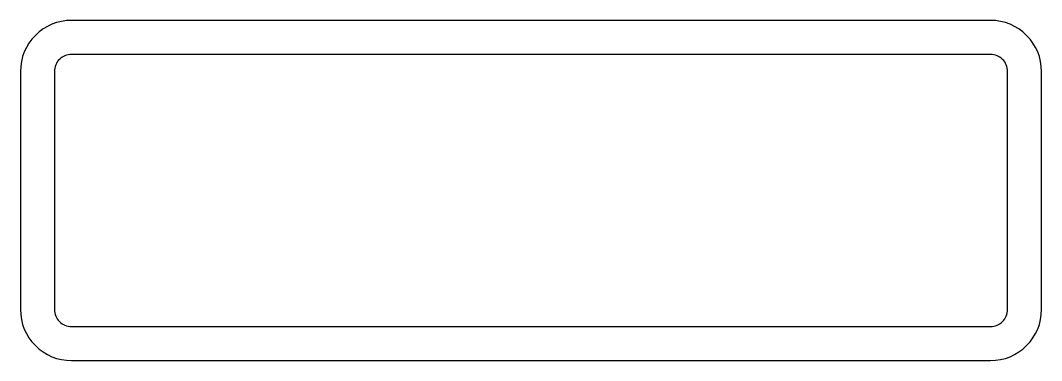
# Model space of a CAD drawing. Extents: x 166 to 286, y -9685 to -9645.
import ezdxf

# ---------------------------------------------------------------- set-up
doc = ezdxf.new("R2010")
doc.units = 0
doc.header["$MEASUREMENT"] = 0
doc.layers.get('0').update_dxf_attribs({"linetype": 'CONTINUOUS'})

msp = doc.modelspace()

# ---------------------------------------------------------------- linework, layer by layer
for points in [[(166.43, -9650.86), (166.43, -9678.86, 0.414214), (172.43, -9684.86), (280.43, -9684.86, 0.414214), (286.43, -9678.86), (286.43, -9650.86, 0.414214), (280.43, -9644.86), (172.43, -9644.86, 0.414214)], [(170.43, -9650.86), (170.43, -9678.86, 0.414214), (172.43, -9680.86), (280.43, -9680.86, 0.414214), (282.43, -9678.86), (282.43, -9650.86, 0.414214), (280.43, -9648.86), (172.43, -9648.86, 0.414214)]]:
    msp.add_lwpolyline(points, format="xyb", close=True)

doc.saveas('drawing.dxf')
